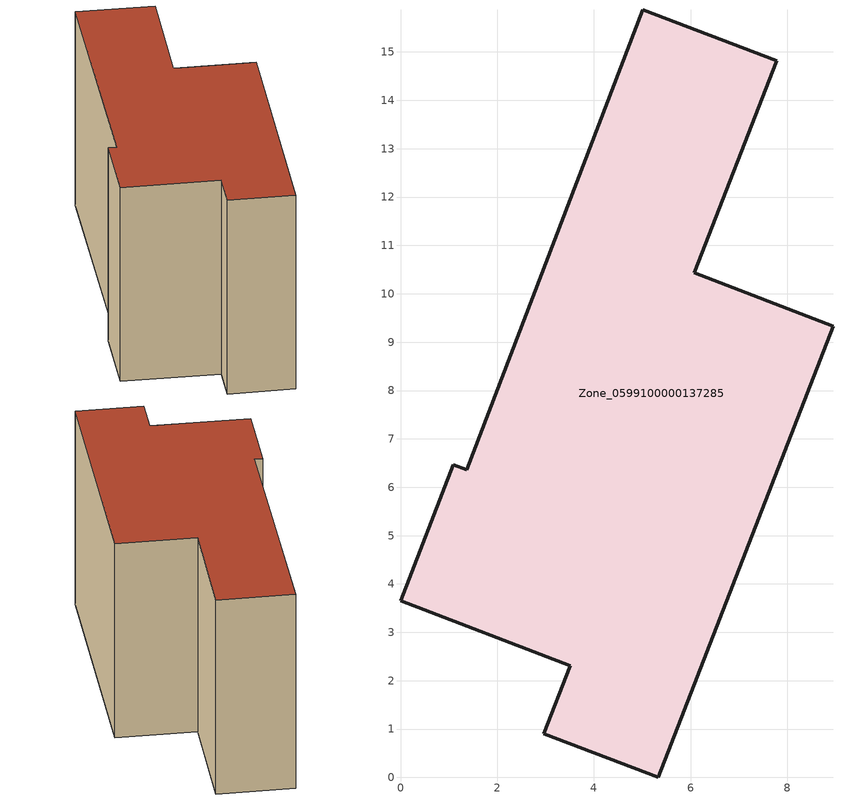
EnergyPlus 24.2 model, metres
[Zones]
Zone_0599100000137285
 floor ground (C_G): 5.01,15.88 7.78,14.82 6.07,10.44 8.94,9.33 5.33,0 2.96,0.91 3.51,2.31 0,3.66 1.09,6.47 1.37,6.36 z0
 wall outside (C_F): 5.33,0 8.94,9.33 6.07,10.44 7.78,14.82 5.01,15.88 1.37,6.36 1.09,6.47 0,3.66 3.51,2.31 2.96,0.91 5.33,0 z0:8.17
 roof outside (C_R): 5.01,15.88 1.37,6.36 1.09,6.47 0,3.66 3.51,2.31 2.96,0.91 5.33,0 8.94,9.33 6.07,10.44 7.78,14.82 z8.17
[BUILDING]
Pand.0599100000137285: North Axis=0; Terrain=City; Loads Convergence Tolerance Value=0.04; Temperature Convergence Tolerance Value=0.4; Solar Distribution=FullExterior; Maximum Number of Warmup Days=25; Minimum Number of Warmup Days=1
[Site:Location]
Rotterdam.The.Hague.AP_ZH_NLD Design_Conditions: Latitude=51.96; Longitude=4.45; Time Zone=1; Elevation=-4.5
[SITE:GROUNDTEMPERATURE:BUILDINGSURFACE]
18, 18, 18, 18, 18, 18, 18, 18, 18, 18, 18, 18
[MATERIAL] Thermal Absorptance=0.9; Solar Absorptance=0.7; Visible Absorptance=0.7
Name | Roughness | Thickness | Conductivity | Density | Specific Heat
G.TI.1975-1991 | MediumSmooth | 0.15 | 0.288461 | 540 | 1210
F.TI.1975-1991 | Rough | 0.3 | 0.230769 | 1920 | 840
R.TI.1975-1991 | MediumRough | 0.2 | 0.153846 | 1500 | 1000
[CONSTRUCTION]
C_G: G.TI.1975-1991
C_F: F.TI.1975-1991
C_R: R.TI.1975-1991
[ZONE]
Zone_0599100000137285: Type=1; Multiplier=1; Ceiling Height=Autocalculate; Volume=Autocalculate; Floor Area=autocalculate; Part of Total Floor Area=Yes
[ZONEINFILTRATION:DESIGNFLOWRATE]
Infil_Zone_0599100000137285: Zone or ZoneList or Space or SpaceList=Zone_0599100000137285; Schedule=AlwaysOn; Design Flow Rate Calculation Method=Flow/Area; Flow Rate per Floor Area=0.003; Constant Term Coefficient=1; Temperature Term Coefficient=0; Velocity Term Coefficient=0; Velocity Squared Term Coefficient=0
[HVACTEMPLATE:ZONE:IDEALLOADSAIRSYSTEM]
Zone_0599100000137285: Maximum Heating Supply Air Temperature=50; Minimum Cooling Supply Air Temperature=13; Maximum Heating Supply Air Humidity Ratio=0.0156; Minimum Cooling Supply Air Humidity Ratio=0.0077; Heating Limit=NoLimit; Cooling Limit=NoLimit; Dehumidification Control Type=ConstantSensibleHeatRatio; Cooling Sensible Heat Ratio=0.7; Dehumidification Setpoint=60; Humidification Control Type=None; Humidification Setpoint=30; Outdoor Air Method=None; Outdoor Air Flow Rate per Person=0.00944; Outdoor Air Flow Rate per Zone Floor Area=0; Outdoor Air Flow Rate per Zone=0; Demand Controlled Ventilation Type=None; Outdoor Air Economizer Type=NoEconomizer; Heat Recovery Type=None; Sensible Heat Recovery Effectiveness=0.7; Latent Heat Recovery Effectiveness=0.65
[ZONECONTROL:THERMOSTAT]
ThermostatControl_Zone_0599100000137285: Zone or ZoneList=Zone_0599100000137285; Control Type Schedule=DualSetpointControlType; Control 1=Thermostat_Zone_0599100000137285; Temperature Difference Between Cutout And Setpoint=0
[THERMOSTATSETPOINT:DUALSETPOINT]
Thermostat_Zone_0599100000137285: Heating Setpoint Temperature Schedule=HeatingSetpoint_Zone_0599100000137285; Cooling Setpoint Temperature Schedule=CoolingSetpoint_Zone_0599100000137285
[SCHEDULE:COMPACT]
HeatingSetpoint_Zone_0599100000137285: Through: 12/31, For: AllDays, Until: 24:00, 21
CoolingSetpoint_Zone_0599100000137285: Through: 12/31, For: AllDays, Until: 24:00, 24
DualSetpointControlType: Through: 12/31, For: AllDays, Until: 24:00, 4
AlwaysOn: Through: 12/31, For: AllDays, Until: 24:00, 1
